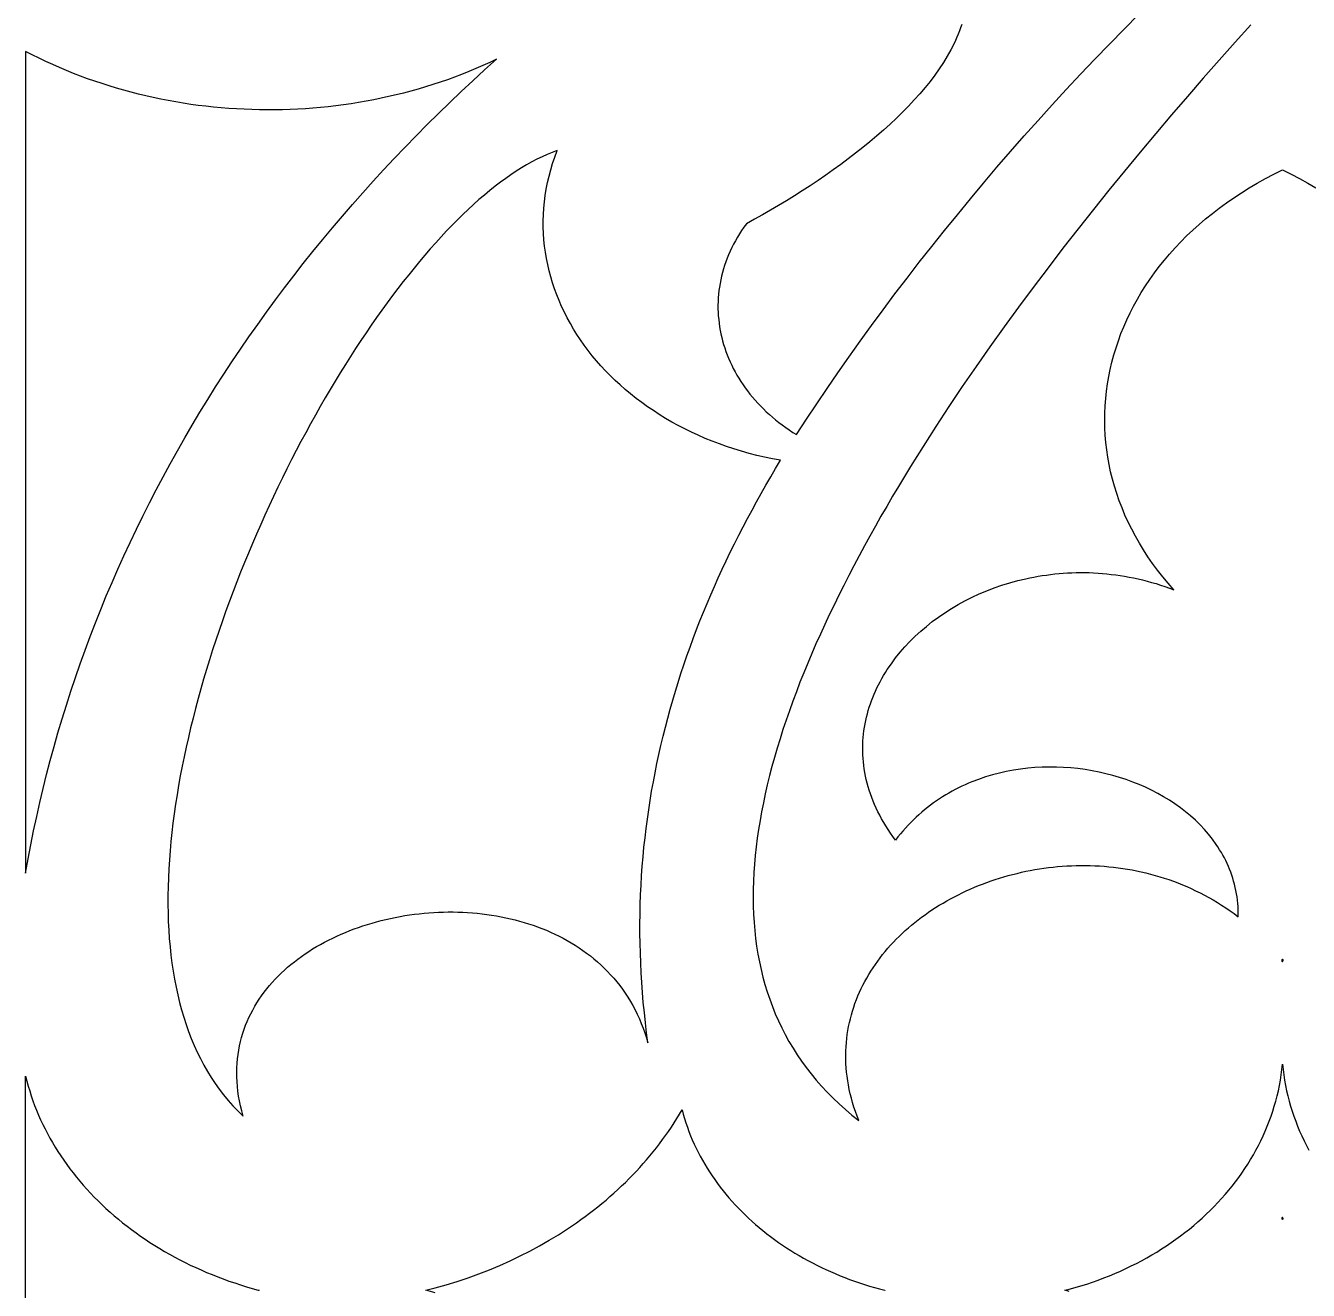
# Model space of a CAD drawing. Extents: x -4950 to -2150, y -1354 to 1346.
# Drawn here: x -4249.8 to -4097.5, y -4.4 to 145.9 of the extents above; entities that cross this region are included whole.
import ezdxf

# ---------------------------------------------------------------- set-up
doc = ezdxf.new("R2010")
doc.units = 0
doc.layers.add('LAYER_1', color=18, linetype='CONTINUOUS')

msp = doc.modelspace()

# ---------------------------------------------------------------- linework, layer by layer
at = {"layer": 'LAYER_1'}
for points in [[(-4138.65, 146.02), (-4138.78, 145.64), (-4138.91, 145.27), (-4139.06, 144.89), (-4139.22, 144.52), (-4139.38, 144.14), (-4139.56, 143.77), (-4139.94, 143.02), (-4140.36, 142.27), (-4140.82, 141.52), (-4141.32, 140.77), (-4141.85, 140.03), (-4142.41, 139.28), (-4143, 138.54), (-4143.63, 137.81), (-4144.28, 137.08), (-4144.96, 136.35), (-4145.67, 135.63), (-4146.4, 134.91), (-4147.16, 134.2), (-4147.94, 133.49), (-4148.74, 132.79), (-4149.55, 132.1), (-4150.39, 131.42), (-4151.25, 130.74), (-4152.12, 130.07), (-4153, 129.41), (-4153.9, 128.76), (-4154.81, 128.12), (-4155.72, 127.49), (-4156.65, 126.88), (-4157.59, 126.27), (-4158.53, 125.67), (-4159.47, 125.09), (-4160.42, 124.52), (-4161.38, 123.96), (-4162.33, 123.42), (-4163.28, 122.89), (-4164.23, 122.37), (-4164.52, 121.97), (-4164.79, 121.57), (-4165.05, 121.16), (-4165.3, 120.76), (-4165.54, 120.35), (-4165.76, 119.93), (-4165.97, 119.52), (-4166.16, 119.1), (-4166.35, 118.68), (-4166.52, 118.26), (-4166.68, 117.84), (-4166.82, 117.41), (-4166.95, 116.99), (-4167.07, 116.56), (-4167.18, 116.13), (-4167.28, 115.7), (-4167.36, 115.27), (-4167.43, 114.84), (-4167.49, 114.41), (-4167.54, 113.98), (-4167.57, 113.55), (-4167.59, 113.12), (-4167.6, 112.69), (-4167.6, 112.26), (-4167.59, 111.83), (-4167.56, 111.4), (-4167.52, 110.97), (-4167.47, 110.54), (-4167.41, 110.12), (-4167.34, 109.69), (-4167.25, 109.27), (-4167.16, 108.85), (-4167.05, 108.43), (-4166.93, 108.02), (-4166.8, 107.6), (-4166.66, 107.19), (-4166.5, 106.78), (-4166.34, 106.37), (-4166.16, 105.97), (-4165.97, 105.57), (-4165.78, 105.17), (-4165.57, 104.77), (-4165.35, 104.38), (-4165.12, 104), (-4164.87, 103.61), (-4164.62, 103.23), (-4164.36, 102.86), (-4164.08, 102.49), (-4163.8, 102.12), (-4163.5, 101.76), (-4163.19, 101.41), (-4162.88, 101.06), (-4162.55, 100.71), (-4162.21, 100.37), (-4161.86, 100.03), (-4161.5, 99.7), (-4161.13, 99.38), (-4160.75, 99.06), (-4160.36, 98.75), (-4159.96, 98.45), (-4159.55, 98.15), (-4159.13, 97.86), (-4158.7, 97.57), (-4158.26, 97.3), (-4157.08, 99.12), (-4155.87, 100.96), (-4154.63, 102.8), (-4153.36, 104.66), (-4152.06, 106.52), (-4150.73, 108.39), (-4149.37, 110.26), (-4147.99, 112.14), (-4146.58, 114.02), (-4145.14, 115.9), (-4143.69, 117.79), (-4142.2, 119.67), (-4140.7, 121.56), (-4139.17, 123.44), (-4137.62, 125.32), (-4136.05, 127.2), (-4134.46, 129.07), (-4132.85, 130.93), (-4131.22, 132.79), (-4129.57, 134.64), (-4127.91, 136.48), (-4126.23, 138.31), (-4124.53, 140.13), (-4122.82, 141.93), (-4121.1, 143.72), (-4119.36, 145.5), (-4117.61, 147.26)], [(-4104.3, 146.01), (-4106.18, 143.92), (-4108.07, 141.8), (-4109.95, 139.66), (-4111.84, 137.49), (-4113.72, 135.3), (-4115.59, 133.09), (-4117.46, 130.86), (-4119.32, 128.61), (-4121.17, 126.34), (-4123, 124.06), (-4124.82, 121.76), (-4126.62, 119.45), (-4128.4, 117.13), (-4130.16, 114.8), (-4131.9, 112.45), (-4133.61, 110.1), (-4135.3, 107.74), (-4136.95, 105.38), (-4138.58, 103.01), (-4140.17, 100.64), (-4141.72, 98.27), (-4143.24, 95.89), (-4144.72, 93.52), (-4146.16, 91.15), (-4146.86, 89.97), (-4147.56, 88.78), (-4148.24, 87.6), (-4148.91, 86.42), (-4149.57, 85.25), (-4150.21, 84.07), (-4150.84, 82.89), (-4151.47, 81.72), (-4152.07, 80.55), (-4152.67, 79.38), (-4153.25, 78.22), (-4153.82, 77.05), (-4154.38, 75.89), (-4154.92, 74.74), (-4155.44, 73.58), (-4155.96, 72.43), (-4156.45, 71.29), (-4156.94, 70.14), (-4157.4, 69.01), (-4157.86, 67.87), (-4158.29, 66.74), (-4158.71, 65.61), (-4159.12, 64.49), (-4159.51, 63.37), (-4159.88, 62.26), (-4160.23, 61.15), (-4160.57, 60.05), (-4160.89, 58.95), (-4161.19, 57.86), (-4161.47, 56.78), (-4161.74, 55.7), (-4161.99, 54.62), (-4162.21, 53.55), (-4162.42, 52.49), (-4162.61, 51.44), (-4162.79, 50.39), (-4162.94, 49.35), (-4163.07, 48.31), (-4163.18, 47.29), (-4163.27, 46.27), (-4163.34, 45.25), (-4163.39, 44.25), (-4163.42, 43.25), (-4163.43, 42.26), (-4163.41, 41.28), (-4163.38, 40.31), (-4163.32, 39.34), (-4163.24, 38.39), (-4163.13, 37.44), (-4163.01, 36.5), (-4162.86, 35.57), (-4162.68, 34.65), (-4162.49, 33.74), (-4162.27, 32.84), (-4162.02, 31.95), (-4161.75, 31.07), (-4161.46, 30.2), (-4161.14, 29.34), (-4160.8, 28.49), (-4160.43, 27.65), (-4160.03, 26.82), (-4159.61, 26), (-4159.17, 25.19), (-4158.69, 24.4), (-4158.19, 23.61), (-4157.67, 22.84), (-4157.12, 22.08), (-4156.53, 21.33), (-4155.93, 20.6), (-4155.29, 19.87), (-4154.63, 19.16), (-4153.93, 18.46), (-4153.21, 17.77), (-4152.46, 17.1), (-4151.69, 16.44), (-4150.88, 15.79), (-4151.08, 16.33), (-4151.27, 16.86), (-4151.45, 17.39), (-4151.61, 17.92), (-4151.76, 18.45), (-4151.89, 18.98), (-4152, 19.5), (-4152.1, 20.02), (-4152.19, 20.53), (-4152.26, 21.05), (-4152.32, 21.56), (-4152.37, 22.07), (-4152.4, 22.57), (-4152.42, 23.07), (-4152.42, 23.57), (-4152.41, 24.07), (-4152.39, 24.56), (-4152.35, 25.05), (-4152.31, 25.53), (-4152.25, 26.01), (-4152.17, 26.49), (-4152.09, 26.96), (-4151.99, 27.43), (-4151.88, 27.9), (-4151.76, 28.36), (-4151.63, 28.81), (-4151.48, 29.27), (-4151.33, 29.72), (-4151.16, 30.16), (-4150.98, 30.6), (-4150.79, 31.04), (-4150.6, 31.47), (-4150.39, 31.89), (-4150.17, 32.32), (-4149.94, 32.73), (-4149.69, 33.14), (-4149.44, 33.55), (-4149.18, 33.95), (-4148.91, 34.35), (-4148.63, 34.74), (-4148.35, 35.13), (-4148.05, 35.51), (-4147.74, 35.89), (-4147.43, 36.26), (-4147.1, 36.62), (-4146.77, 36.98), (-4146.43, 37.33), (-4146.08, 37.68), (-4145.72, 38.02), (-4145.36, 38.36), (-4144.99, 38.69), (-4144.61, 39.01), (-4144.22, 39.33), (-4143.82, 39.64), (-4143.42, 39.95), (-4143.01, 40.24), (-4142.6, 40.54), (-4142.18, 40.82), (-4141.75, 41.1), (-4141.31, 41.37), (-4140.87, 41.64), (-4140.43, 41.9), (-4139.98, 42.15), (-4139.52, 42.39), (-4139.05, 42.63), (-4138.59, 42.86), (-4138.11, 43.08), (-4137.63, 43.3), (-4137.15, 43.51), (-4136.66, 43.71), (-4136.17, 43.9), (-4135.67, 44.09), (-4135.17, 44.27), (-4134.66, 44.44), (-4134.16, 44.6), (-4133.64, 44.76), (-4133.13, 44.9), (-4132.61, 45.04), (-4132.08, 45.17), (-4131.56, 45.3), (-4131.03, 45.41), (-4130.5, 45.52), (-4129.96, 45.61), (-4129.42, 45.7), (-4128.89, 45.78), (-4128.34, 45.85), (-4127.8, 45.92), (-4127.26, 45.97), (-4126.71, 46.01), (-4126.16, 46.05), (-4125.61, 46.08), (-4125.06, 46.1), (-4124.51, 46.1), (-4123.96, 46.1), (-4123.4, 46.09), (-4122.85, 46.07), (-4122.3, 46.05), (-4121.74, 46.01), (-4121.19, 45.96), (-4120.63, 45.9), (-4120.08, 45.83), (-4119.53, 45.76), (-4118.97, 45.67), (-4118.42, 45.57), (-4117.87, 45.46), (-4117.32, 45.35), (-4116.77, 45.22), (-4116.22, 45.08), (-4115.68, 44.93), (-4115.13, 44.77), (-4114.59, 44.6), (-4114.05, 44.42), (-4113.51, 44.23), (-4112.98, 44.03), (-4112.44, 43.81), (-4111.91, 43.59), (-4111.38, 43.36), (-4110.86, 43.11), (-4110.34, 42.85), (-4109.82, 42.58), (-4109.3, 42.3), (-4108.79, 42.01), (-4108.28, 41.71), (-4107.78, 41.4), (-4107.28, 41.07), (-4106.78, 40.73), (-4106.29, 40.38), (-4105.8, 40.02), (-4105.8, 40.42), (-4105.81, 40.82), (-4105.83, 41.21), (-4105.86, 41.6), (-4105.9, 41.99), (-4105.95, 42.37), (-4106.01, 42.75), (-4106.08, 43.13), (-4106.16, 43.5), (-4106.25, 43.87), (-4106.35, 44.23), (-4106.45, 44.6), (-4106.57, 44.95), (-4106.7, 45.31), (-4106.83, 45.65), (-4106.97, 46), (-4107.12, 46.34), (-4107.28, 46.68), (-4107.45, 47.01), (-4107.63, 47.34), (-4107.81, 47.66), (-4108.01, 47.98), (-4108.21, 48.3), (-4108.42, 48.61), (-4108.85, 49.22), (-4109.32, 49.81), (-4109.82, 50.38), (-4110.34, 50.94), (-4110.89, 51.47), (-4111.46, 51.99), (-4112.06, 52.49), (-4112.68, 52.96), (-4113.32, 53.42), (-4113.98, 53.86), (-4114.67, 54.27), (-4115.37, 54.67), (-4116.09, 55.04), (-4116.82, 55.39), (-4117.57, 55.72), (-4118.34, 56.02), (-4119.11, 56.31), (-4119.9, 56.56), (-4120.7, 56.8), (-4121.52, 57.01), (-4122.34, 57.2), (-4123.16, 57.36), (-4124, 57.5), (-4124.84, 57.61), (-4125.69, 57.7), (-4126.54, 57.76), (-4127.39, 57.79), (-4128.24, 57.8), (-4129.1, 57.78), (-4129.95, 57.74), (-4130.81, 57.66), (-4131.66, 57.56), (-4132.5, 57.43), (-4133.35, 57.27), (-4134.18, 57.08), (-4135.01, 56.86), (-4135.84, 56.62), (-4136.65, 56.34), (-4137.45, 56.03), (-4137.85, 55.87), (-4138.25, 55.69), (-4138.64, 55.51), (-4139.03, 55.32), (-4139.41, 55.13), (-4139.79, 54.92), (-4140.17, 54.71), (-4140.55, 54.49), (-4140.92, 54.26), (-4141.28, 54.03), (-4141.65, 53.78), (-4142.01, 53.53), (-4142.36, 53.27), (-4142.71, 53), (-4143.06, 52.72), (-4143.4, 52.44), (-4143.73, 52.14), (-4144.07, 51.84), (-4144.39, 51.53), (-4144.71, 51.21), (-4145.03, 50.88), (-4145.34, 50.55), (-4145.64, 50.2), (-4145.94, 49.85), (-4146.23, 49.49), (-4146.52, 49.11), (-4146.83, 49.53), (-4147.12, 49.95), (-4147.4, 50.38), (-4147.67, 50.8), (-4147.92, 51.22), (-4148.16, 51.64), (-4148.39, 52.07), (-4148.61, 52.49), (-4148.81, 52.92), (-4149, 53.34), (-4149.18, 53.76), (-4149.34, 54.19), (-4149.49, 54.61), (-4149.63, 55.04), (-4149.76, 55.46), (-4149.88, 55.88), (-4149.98, 56.31), (-4150.08, 56.73), (-4150.16, 57.15), (-4150.23, 57.57), (-4150.28, 57.99), (-4150.33, 58.41), (-4150.37, 58.83), (-4150.39, 59.24), (-4150.41, 59.66), (-4150.41, 60.07), (-4150.4, 60.49), (-4150.38, 60.9), (-4150.35, 61.31), (-4150.31, 61.71), (-4150.26, 62.12), (-4150.2, 62.52), (-4150.13, 62.93), (-4150.05, 63.33), (-4149.96, 63.73), (-4149.86, 64.12), (-4149.75, 64.52), (-4149.63, 64.91), (-4149.5, 65.3), (-4149.36, 65.68), (-4149.21, 66.07), (-4149.06, 66.45), (-4148.89, 66.82), (-4148.72, 67.2), (-4148.53, 67.57), (-4148.34, 67.94), (-4148.14, 68.31), (-4147.93, 68.67), (-4147.71, 69.03), (-4147.49, 69.38), (-4147.01, 70.08), (-4146.51, 70.77), (-4145.97, 71.44), (-4145.4, 72.09), (-4144.8, 72.72), (-4144.18, 73.34), (-4143.52, 73.94), (-4142.84, 74.52), (-4142.14, 75.08), (-4141.41, 75.62), (-4140.66, 76.13), (-4139.88, 76.63), (-4139.08, 77.1), (-4138.26, 77.55), (-4137.42, 77.97), (-4136.56, 78.37), (-4135.68, 78.74), (-4134.79, 79.08), (-4133.87, 79.4), (-4132.95, 79.69), (-4132, 79.95), (-4131.05, 80.18), (-4130.56, 80.29), (-4130.07, 80.38), (-4129.58, 80.47), (-4129.09, 80.55), (-4128.59, 80.62), (-4128.1, 80.69), (-4127.59, 80.75), (-4127.09, 80.79), (-4126.58, 80.84), (-4126.07, 80.87), (-4125.56, 80.89), (-4125.05, 80.9), (-4124.54, 80.91), (-4124.02, 80.91), (-4123.5, 80.9), (-4122.98, 80.88), (-4122.46, 80.85), (-4121.93, 80.81), (-4121.41, 80.76), (-4120.88, 80.7), (-4120.35, 80.64), (-4119.83, 80.56), (-4119.3, 80.47), (-4118.77, 80.38), (-4118.24, 80.27), (-4117.7, 80.16), (-4117.17, 80.03), (-4116.64, 79.9), (-4116.11, 79.75), (-4115.57, 79.6), (-4115.04, 79.43), (-4114.51, 79.26), (-4113.98, 79.07), (-4113.44, 78.87), (-4114.12, 79.64), (-4114.77, 80.41), (-4115.38, 81.2), (-4115.97, 81.99), (-4116.53, 82.79), (-4117.05, 83.6), (-4117.55, 84.42), (-4118.02, 85.24), (-4118.46, 86.07), (-4118.88, 86.91), (-4119.26, 87.75), (-4119.61, 88.6), (-4119.94, 89.45), (-4120.24, 90.3), (-4120.51, 91.16), (-4120.75, 92.02), (-4120.96, 92.89), (-4121.14, 93.76), (-4121.3, 94.63), (-4121.43, 95.5), (-4121.53, 96.37), (-4121.6, 97.24), (-4121.64, 98.12), (-4121.66, 98.99), (-4121.65, 99.86), (-4121.61, 100.73), (-4121.54, 101.6), (-4121.45, 102.47), (-4121.33, 103.34), (-4121.18, 104.2), (-4121.01, 105.06), (-4120.81, 105.92), (-4120.58, 106.77), (-4120.32, 107.62), (-4120.04, 108.46), (-4119.73, 109.3), (-4119.39, 110.13), (-4119.03, 110.95), (-4118.64, 111.77), (-4118.23, 112.58), (-4117.78, 113.39), (-4117.32, 114.18), (-4116.82, 114.97), (-4116.3, 115.75), (-4115.75, 116.51), (-4115.18, 117.27), (-4114.58, 118.02), (-4113.96, 118.76), (-4113.31, 119.49), (-4112.64, 120.2), (-4111.94, 120.91), (-4111.21, 121.6), (-4110.46, 122.28), (-4109.68, 122.94), (-4108.88, 123.59), (-4108.06, 124.23), (-4107.2, 124.85), (-4106.33, 125.46), (-4105.43, 126.05), (-4104.5, 126.63), (-4103.55, 127.19), (-4102.58, 127.73), (-4101.58, 128.26), (-4100.55, 128.77), (-4099.53, 128.26), (-4098.53, 127.73), (-4097.55, 127.19), (-4096.6, 126.63)], [(-4125.89, -4.52), (-4126.41, -4.38), (-4125.89, -4.25), (-4125.19, -4.05), (-4124.49, -3.85), (-4123.8, -3.63), (-4123.11, -3.4), (-4122.44, -3.16), (-4121.77, -2.91), (-4121.1, -2.65), (-4120.45, -2.38), (-4119.8, -2.09), (-4119.16, -1.8), (-4118.53, -1.49), (-4117.9, -1.18), (-4117.29, -0.86), (-4116.68, -0.52), (-4116.08, -0.18), (-4115.49, 0.17), (-4114.91, 0.54), (-4114.33, 0.91), (-4113.77, 1.29), (-4113.22, 1.68), (-4112.67, 2.08), (-4112.14, 2.49), (-4111.61, 2.9), (-4111.09, 3.33), (-4110.59, 3.76), (-4110.09, 4.2), (-4109.61, 4.65), (-4109.14, 5.11), (-4108.67, 5.58), (-4108.22, 6.05), (-4107.78, 6.53), (-4107.35, 7.02), (-4106.93, 7.51), (-4106.52, 8.01), (-4106.13, 8.52), (-4105.74, 9.04), (-4105.37, 9.56), (-4105.01, 10.09), (-4104.66, 10.63), (-4104.33, 11.17), (-4104.01, 11.72), (-4103.7, 12.27), (-4103.4, 12.83), (-4103.12, 13.4), (-4102.85, 13.97), (-4102.59, 14.54), (-4102.35, 15.13), (-4102.12, 15.71), (-4101.9, 16.31), (-4101.7, 16.9), (-4101.52, 17.5), (-4101.34, 18.11), (-4101.19, 18.72), (-4101.04, 19.34), (-4100.91, 19.96), (-4100.8, 20.58), (-4100.7, 21.21), (-4100.62, 21.84), (-4100.55, 22.48), (-4100.48, 21.84), (-4100.4, 21.21), (-4100.3, 20.58), (-4100.19, 19.96), (-4100.06, 19.34), (-4099.92, 18.72), (-4099.76, 18.11), (-4099.59, 17.5), (-4099.4, 16.9), (-4099.2, 16.31), (-4098.98, 15.71), (-4098.75, 15.13), (-4098.51, 14.54), (-4098.26, 13.97), (-4097.99, 13.4), (-4097.7, 12.83), (-4097.41, 12.27)], [(-4249.84, -29.84), (-4249.84, -4.38), (-4249.84, 21.07), (-4249.69, 20.48), (-4249.53, 19.89), (-4249.36, 19.31), (-4249.17, 18.73), (-4248.98, 18.15), (-4248.77, 17.58), (-4248.54, 17.02), (-4248.31, 16.45), (-4248.06, 15.89), (-4247.8, 15.34), (-4247.53, 14.79), (-4247.25, 14.25), (-4246.96, 13.71), (-4246.65, 13.17), (-4246.33, 12.64), (-4246.01, 12.12), (-4245.67, 11.6), (-4245.32, 11.08), (-4244.96, 10.57), (-4244.59, 10.07), (-4244.2, 9.57), (-4243.81, 9.08), (-4243.41, 8.59), (-4242.99, 8.11), (-4242.57, 7.63), (-4242.14, 7.17), (-4241.69, 6.7), (-4241.24, 6.25), (-4240.78, 5.8), (-4240.3, 5.36), (-4239.82, 4.92), (-4239.33, 4.49), (-4238.83, 4.07), (-4238.32, 3.65), (-4237.8, 3.24), (-4237.27, 2.84), (-4236.73, 2.45), (-4236.19, 2.06), (-4235.63, 1.68), (-4235.07, 1.31), (-4234.5, 0.94), (-4233.92, 0.59), (-4233.33, 0.24), (-4232.74, -0.1), (-4232.13, -0.43), (-4231.52, -0.75), (-4230.9, -1.07), (-4230.28, -1.38), (-4229.64, -1.68), (-4229, -1.96), (-4228.35, -2.25), (-4227.7, -2.52), (-4227.03, -2.78), (-4226.37, -3.03), (-4225.69, -3.28), (-4225.01, -3.51), (-4224.32, -3.74), (-4223.62, -3.96), (-4222.92, -4.16), (-4222.21, -4.36), (-4222.12, -4.38), (-4222.21, -4.41)], [(-4201.19, -4.67), (-4202.3, -4.38), (-4201.19, -4.1), (-4199.87, -3.72), (-4198.57, -3.32), (-4197.28, -2.88), (-4196.01, -2.42), (-4194.75, -1.93), (-4193.52, -1.42), (-4192.3, -0.87), (-4191.11, -0.3), (-4189.94, 0.29), (-4188.79, 0.91), (-4187.66, 1.56), (-4186.55, 2.23), (-4185.47, 2.93), (-4184.41, 3.65), (-4183.89, 4.02), (-4183.37, 4.39), (-4182.87, 4.77), (-4182.37, 5.16), (-4181.87, 5.55), (-4181.38, 5.95), (-4180.9, 6.35), (-4180.43, 6.76), (-4179.96, 7.17), (-4179.5, 7.59), (-4179.05, 8.02), (-4178.6, 8.45), (-4178.16, 8.89), (-4177.73, 9.33), (-4177.3, 9.77), (-4176.89, 10.22), (-4176.48, 10.68), (-4176.08, 11.14), (-4175.68, 11.61), (-4175.29, 12.08), (-4174.92, 12.56), (-4174.54, 13.04), (-4174.18, 13.53), (-4173.83, 14.02), (-4173.48, 14.51), (-4173.14, 15.01), (-4172.81, 15.52), (-4172.49, 16.03), (-4172.18, 16.54), (-4171.87, 17.06), (-4171.73, 16.54), (-4171.58, 16.02), (-4171.41, 15.51), (-4171.24, 15), (-4171.05, 14.49), (-4170.85, 13.99), (-4170.65, 13.49), (-4170.43, 13), (-4170.2, 12.51), (-4169.96, 12.03), (-4169.71, 11.55), (-4169.45, 11.07), (-4169.18, 10.6), (-4168.89, 10.14), (-4168.6, 9.68), (-4168.3, 9.23), (-4167.99, 8.78), (-4167.67, 8.33), (-4167.34, 7.89), (-4167, 7.46), (-4166.66, 7.03), (-4166.3, 6.61), (-4165.93, 6.19), (-4165.56, 5.78), (-4165.18, 5.38), (-4164.78, 4.98), (-4164.38, 4.58), (-4163.97, 4.2), (-4163.56, 3.81), (-4163.13, 3.44), (-4162.7, 3.07), (-4162.26, 2.71), (-4161.81, 2.35), (-4161.35, 2), (-4160.89, 1.66), (-4160.42, 1.32), (-4159.94, 0.99), (-4159.45, 0.67), (-4158.96, 0.36), (-4158.46, 0.05), (-4157.95, -0.25), (-4157.44, -0.55), (-4156.92, -0.84), (-4156.39, -1.12), (-4155.86, -1.39), (-4155.32, -1.65), (-4154.78, -1.91), (-4154.22, -2.16), (-4153.67, -2.4), (-4153.1, -2.64), (-4152.54, -2.86), (-4151.96, -3.08), (-4151.38, -3.29), (-4150.8, -3.49), (-4150.21, -3.69), (-4149.61, -3.87), (-4149.01, -4.05), (-4148.41, -4.22), (-4147.8, -4.38), (-4147.78, -4.38), (-4147.8, -4.39)]]:
    msp.add_lwpolyline(points, dxfattribs=at)
for points in [[(-4193.9, 141.91), (-4194.72, 141.52), (-4195.54, 141.15), (-4196.37, 140.79), (-4197.21, 140.44), (-4198.05, 140.11), (-4198.9, 139.79), (-4199.75, 139.48), (-4200.6, 139.18), (-4201.46, 138.9), (-4202.33, 138.63), (-4203.2, 138.37), (-4204.07, 138.13), (-4204.95, 137.89), (-4205.83, 137.67), (-4206.72, 137.47), (-4207.6, 137.27), (-4208.5, 137.09), (-4209.39, 136.92), (-4210.29, 136.77), (-4211.18, 136.62), (-4212.08, 136.49), (-4212.99, 136.38), (-4213.89, 136.27), (-4214.8, 136.18), (-4215.71, 136.1), (-4216.61, 136.03), (-4217.52, 135.98), (-4218.43, 135.94), (-4219.34, 135.91), (-4220.25, 135.89), (-4221.16, 135.89), (-4222.07, 135.9), (-4222.98, 135.92), (-4223.89, 135.96), (-4224.8, 136), (-4225.71, 136.06), (-4226.62, 136.14), (-4227.52, 136.22), (-4228.42, 136.32), (-4229.33, 136.43), (-4230.23, 136.55), (-4231.12, 136.69), (-4232.02, 136.84), (-4232.91, 137), (-4233.8, 137.17), (-4234.68, 137.36), (-4235.56, 137.55), (-4236.44, 137.76), (-4237.32, 137.99), (-4238.19, 138.22), (-4239.06, 138.47), (-4239.92, 138.73), (-4240.77, 139.01), (-4241.63, 139.29), (-4242.48, 139.59), (-4243.32, 139.9), (-4244.15, 140.23), (-4244.99, 140.56), (-4245.81, 140.91), (-4246.63, 141.27), (-4247.44, 141.65), (-4248.25, 142.03), (-4249.05, 142.43), (-4249.84, 142.84), (-4249.84, 45.19), (-4249.54, 46.88), (-4249.23, 48.56), (-4248.89, 50.24), (-4248.53, 51.91), (-4248.16, 53.58), (-4247.76, 55.25), (-4247.35, 56.91), (-4246.92, 58.57), (-4246.47, 60.23), (-4246, 61.88), (-4245.51, 63.52), (-4245, 65.17), (-4244.47, 66.8), (-4243.92, 68.44), (-4243.36, 70.06), (-4242.78, 71.69), (-4242.17, 73.31), (-4241.55, 74.92), (-4240.91, 76.53), (-4240.26, 78.13), (-4239.58, 79.73), (-4238.89, 81.32), (-4238.17, 82.91), (-4237.44, 84.49), (-4236.69, 86.06), (-4235.93, 87.63), (-4235.14, 89.19), (-4234.34, 90.75), (-4233.52, 92.3), (-4232.68, 93.85), (-4231.82, 95.38), (-4230.95, 96.92), (-4230.05, 98.44), (-4229.14, 99.96), (-4228.21, 101.47), (-4227.27, 102.98), (-4226.31, 104.47), (-4225.33, 105.97), (-4224.33, 107.45), (-4223.31, 108.93), (-4222.28, 110.39), (-4221.23, 111.86), (-4220.17, 113.31), (-4219.08, 114.76), (-4217.98, 116.19), (-4216.86, 117.63), (-4215.73, 119.05), (-4214.58, 120.46), (-4213.41, 121.87), (-4212.22, 123.27), (-4211.02, 124.66), (-4209.8, 126.04), (-4208.57, 127.41), (-4207.32, 128.77), (-4206.05, 130.13), (-4204.76, 131.47), (-4203.46, 132.81), (-4202.15, 134.14), (-4200.81, 135.46), (-4199.46, 136.77), (-4198.1, 138.07), (-4196.71, 139.36), (-4195.32, 140.64)], [(-4186.71, 131.05), (-4187.3, 130.84), (-4187.9, 130.59), (-4188.5, 130.33), (-4189.11, 130.03), (-4189.72, 129.71), (-4190.33, 129.37), (-4190.95, 129), (-4191.57, 128.61), (-4192.19, 128.19), (-4192.82, 127.75), (-4193.45, 127.29), (-4194.08, 126.81), (-4194.71, 126.3), (-4195.35, 125.77), (-4195.99, 125.23), (-4196.63, 124.66), (-4197.27, 124.06), (-4197.91, 123.45), (-4198.55, 122.82), (-4199.2, 122.17), (-4199.84, 121.5), (-4200.49, 120.81), (-4201.13, 120.11), (-4201.77, 119.38), (-4202.42, 118.64), (-4203.06, 117.88), (-4203.7, 117.1), (-4204.34, 116.31), (-4204.98, 115.5), (-4205.62, 114.67), (-4206.26, 113.83), (-4206.89, 112.98), (-4207.52, 112.11), (-4208.15, 111.22), (-4208.78, 110.32), (-4209.4, 109.41), (-4210.02, 108.48), (-4210.64, 107.54), (-4211.25, 106.59), (-4211.86, 105.63), (-4212.47, 104.65), (-4213.07, 103.67), (-4213.67, 102.67), (-4214.26, 101.66), (-4214.84, 100.64), (-4215.43, 99.61), (-4216, 98.57), (-4216.57, 97.52), (-4217.14, 96.47), (-4217.7, 95.4), (-4218.25, 94.33), (-4218.8, 93.25), (-4219.33, 92.16), (-4219.87, 91.06), (-4220.39, 89.96), (-4220.91, 88.85), (-4221.42, 87.74), (-4221.92, 86.62), (-4222.42, 85.49), (-4222.9, 84.36), (-4223.38, 83.23), (-4223.85, 82.09), (-4224.3, 80.95), (-4224.75, 79.8), (-4225.2, 78.65), (-4225.63, 77.5), (-4226.05, 76.35), (-4226.46, 75.19), (-4226.86, 74.04), (-4227.25, 72.88), (-4227.63, 71.72), (-4227.99, 70.56), (-4228.35, 69.4), (-4228.7, 68.24), (-4229.03, 67.08), (-4229.35, 65.93), (-4229.66, 64.77), (-4229.96, 63.62), (-4230.24, 62.47), (-4230.51, 61.32), (-4230.77, 60.17), (-4231.02, 59.03), (-4231.25, 57.89), (-4231.47, 56.75), (-4231.67, 55.62), (-4231.86, 54.49), (-4232.03, 53.37), (-4232.19, 52.26), (-4232.34, 51.15), (-4232.47, 50.04), (-4232.59, 48.95), (-4232.69, 47.86), (-4232.77, 46.77), (-4232.84, 45.7), (-4232.89, 44.63), (-4232.92, 43.57), (-4232.94, 42.52), (-4232.94, 41.48), (-4232.93, 40.45), (-4232.9, 39.43), (-4232.85, 38.42), (-4232.78, 37.42), (-4232.69, 36.43), (-4232.59, 35.45), (-4232.46, 34.48), (-4232.32, 33.53), (-4232.16, 32.59), (-4231.98, 31.66), (-4231.78, 30.74), (-4231.57, 29.84), (-4231.33, 28.95), (-4231.07, 28.08), (-4230.79, 27.22), (-4230.49, 26.37), (-4230.17, 25.54), (-4229.83, 24.73), (-4229.47, 23.93), (-4229.08, 23.15), (-4228.68, 22.39), (-4228.25, 21.64), (-4227.8, 20.91), (-4227.33, 20.2), (-4226.84, 19.51), (-4226.32, 18.84), (-4225.78, 18.18), (-4225.22, 17.55), (-4224.63, 16.93), (-4224.02, 16.33), (-4224.18, 16.94), (-4224.32, 17.53), (-4224.44, 18.12), (-4224.54, 18.7), (-4224.62, 19.28), (-4224.68, 19.85), (-4224.72, 20.41), (-4224.75, 20.97), (-4224.75, 21.52), (-4224.74, 22.06), (-4224.71, 22.6), (-4224.67, 23.13), (-4224.61, 23.65), (-4224.53, 24.17), (-4224.43, 24.68), (-4224.32, 25.18), (-4224.19, 25.67), (-4224.05, 26.16), (-4223.89, 26.64), (-4223.71, 27.11), (-4223.52, 27.58), (-4223.32, 28.04), (-4223.1, 28.49), (-4222.87, 28.93), (-4222.63, 29.37), (-4222.37, 29.8), (-4222.1, 30.22), (-4221.81, 30.63), (-4221.52, 31.04), (-4221.21, 31.44), (-4220.89, 31.83), (-4220.55, 32.21), (-4220.21, 32.59), (-4219.85, 32.95), (-4219.49, 33.31), (-4219.11, 33.66), (-4218.72, 34.01), (-4218.33, 34.34), (-4217.92, 34.67), (-4217.5, 34.99), (-4217.08, 35.3), (-4216.64, 35.6), (-4216.2, 35.89), (-4215.75, 36.18), (-4215.29, 36.46), (-4214.82, 36.72), (-4214.34, 36.98), (-4213.86, 37.23), (-4213.37, 37.48), (-4212.87, 37.71), (-4212.37, 37.93), (-4211.86, 38.15), (-4211.35, 38.36), (-4210.83, 38.56), (-4210.3, 38.75), (-4209.77, 38.93), (-4209.23, 39.1), (-4208.69, 39.26), (-4208.15, 39.41), (-4207.6, 39.56), (-4207.04, 39.69), (-4206.49, 39.82), (-4205.93, 39.93), (-4205.37, 40.04), (-4204.8, 40.14), (-4204.23, 40.22), (-4203.66, 40.3), (-4203.09, 40.37), (-4202.52, 40.43), (-4201.95, 40.48), (-4201.37, 40.52), (-4200.8, 40.55), (-4200.22, 40.57), (-4199.64, 40.58), (-4199.07, 40.58), (-4198.49, 40.56), (-4197.92, 40.54), (-4197.34, 40.51), (-4196.77, 40.47), (-4196.2, 40.42), (-4195.63, 40.36), (-4195.06, 40.29), (-4194.49, 40.21), (-4193.93, 40.12), (-4193.37, 40.01), (-4192.82, 39.9), (-4192.26, 39.78), (-4191.71, 39.64), (-4191.17, 39.5), (-4190.63, 39.34), (-4190.09, 39.18), (-4189.56, 39), (-4189.03, 38.81), (-4188.51, 38.61), (-4187.99, 38.4), (-4187.48, 38.18), (-4186.98, 37.95), (-4186.48, 37.71), (-4185.99, 37.46), (-4185.51, 37.19), (-4185.03, 36.91), (-4184.56, 36.63), (-4184.1, 36.33), (-4183.65, 36.02), (-4183.2, 35.69), (-4182.76, 35.36), (-4182.34, 35.02), (-4181.92, 34.66), (-4181.51, 34.29), (-4181.11, 33.91), (-4180.72, 33.52), (-4180.35, 33.12), (-4179.98, 32.7), (-4179.62, 32.28), (-4179.28, 31.84), (-4178.94, 31.39), (-4178.62, 30.92), (-4178.31, 30.45), (-4178.01, 29.96), (-4177.72, 29.46), (-4177.45, 28.95), (-4177.19, 28.42), (-4176.94, 27.89), (-4176.71, 27.34), (-4176.49, 26.78), (-4176.29, 26.2), (-4176.09, 25.62), (-4175.92, 25.02), (-4176.08, 26.22), (-4176.22, 27.42), (-4176.35, 28.62), (-4176.47, 29.81), (-4176.57, 30.99), (-4176.65, 32.18), (-4176.72, 33.35), (-4176.78, 34.53), (-4176.82, 35.69), (-4176.85, 36.86), (-4176.87, 38.02), (-4176.87, 39.17), (-4176.86, 40.33), (-4176.83, 41.47), (-4176.79, 42.62), (-4176.74, 43.76), (-4176.67, 44.89), (-4176.59, 46.02), (-4176.5, 47.15), (-4176.39, 48.28), (-4176.27, 49.39), (-4176.14, 50.51), (-4175.99, 51.62), (-4175.83, 52.73), (-4175.66, 53.83), (-4175.48, 54.93), (-4175.28, 56.03), (-4175.08, 57.12), (-4174.86, 58.21), (-4174.62, 59.3), (-4174.38, 60.38), (-4174.12, 61.46), (-4173.85, 62.53), (-4173.57, 63.61), (-4173.28, 64.67), (-4172.98, 65.74), (-4172.66, 66.8), (-4172.34, 67.86), (-4172, 68.91), (-4171.65, 69.96), (-4171.29, 71.01), (-4170.92, 72.05), (-4170.54, 73.09), (-4170.15, 74.13), (-4169.74, 75.16), (-4169.33, 76.2), (-4168.9, 77.22), (-4168.47, 78.25), (-4168.02, 79.27), (-4167.57, 80.29), (-4167.1, 81.3), (-4166.62, 82.32), (-4166.14, 83.33), (-4165.64, 84.33), (-4165.14, 85.34), (-4164.62, 86.34), (-4164.1, 87.34), (-4163.56, 88.33), (-4163.02, 89.32), (-4162.47, 90.31), (-4161.9, 91.3), (-4161.33, 92.29), (-4160.75, 93.27), (-4160.16, 94.25), (-4161.12, 94.43), (-4162.06, 94.62), (-4162.99, 94.84), (-4163.9, 95.07), (-4164.81, 95.33), (-4165.7, 95.6), (-4166.58, 95.89), (-4167.44, 96.2), (-4168.29, 96.52), (-4169.13, 96.86), (-4169.95, 97.22), (-4170.76, 97.59), (-4171.55, 97.98), (-4172.33, 98.38), (-4173.09, 98.8), (-4173.83, 99.23), (-4174.57, 99.68), (-4175.28, 100.15), (-4175.98, 100.62), (-4176.66, 101.11), (-4177.33, 101.61), (-4177.98, 102.13), (-4178.61, 102.66), (-4179.22, 103.2), (-4179.82, 103.75), (-4180.4, 104.31), (-4180.96, 104.89), (-4181.5, 105.47), (-4182.02, 106.07), (-4182.53, 106.68), (-4183.01, 107.29), (-4183.48, 107.92), (-4183.92, 108.55), (-4184.35, 109.2), (-4184.76, 109.85), (-4185.14, 110.51), (-4185.51, 111.18), (-4185.85, 111.86), (-4186.18, 112.54), (-4186.48, 113.23), (-4186.76, 113.93), (-4187.02, 114.63), (-4187.25, 115.34), (-4187.47, 116.06), (-4187.66, 116.78), (-4187.83, 117.5), (-4187.98, 118.23), (-4188.1, 118.97), (-4188.2, 119.71), (-4188.27, 120.45), (-4188.33, 121.2), (-4188.35, 121.94), (-4188.36, 122.7), (-4188.34, 123.45), (-4188.29, 124.21), (-4188.22, 124.96), (-4188.12, 125.72), (-4188, 126.48), (-4187.85, 127.25), (-4187.67, 128.01), (-4187.47, 128.77), (-4187.25, 129.53), (-4186.99, 130.29)], [(-4100.55, 34.98), (-4100.6, 34.94), (-4100.63, 34.9), (-4100.64, 34.86), (-4100.64, 34.82), (-4100.61, 34.74), (-4100.55, 34.65), (-4100.5, 34.74), (-4100.46, 34.82), (-4100.46, 34.86), (-4100.48, 34.9), (-4100.5, 34.94)], [(-4100.55, 4.31), (-4100.61, 4.24), (-4100.64, 4.17), (-4100.64, 4.13), (-4100.63, 4.1), (-4100.6, 4.06), (-4100.55, 4.03), (-4100.5, 4.06), (-4100.48, 4.1), (-4100.46, 4.13), (-4100.46, 4.17), (-4100.5, 4.24)]]:
    msp.add_lwpolyline(points, close=True, dxfattribs=at)

doc.saveas('drawing.dxf')
